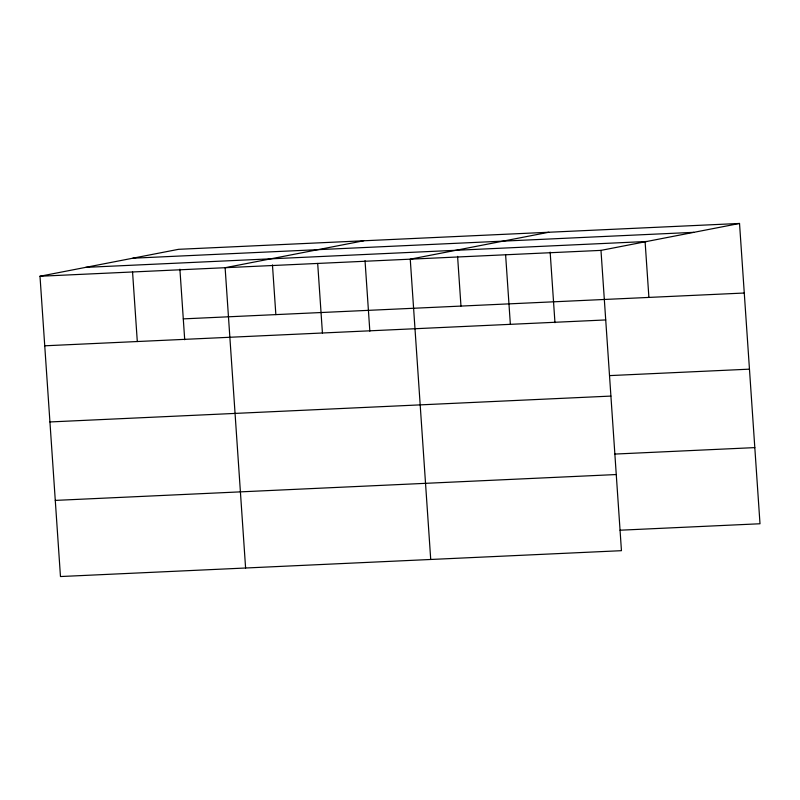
<?xml version="1.0" encoding="UTF-8"?>
<svg xmlns="http://www.w3.org/2000/svg" width="800" height="800" viewBox="0 0 800 800"><rect width="100%" height="100%" fill="white"/><g stroke="black" fill="none" stroke-linecap="round" stroke-linejoin="round"><path stroke-width="1.2" d="M739.53 223.46L600.98 250.38L621.45 550.68L60.47 576.54L40 276.24L178.55 249.32L739.53 223.46L760 523.76L620.05 530.21M363.67 240.78L225.12 267.71L245.6 568.01M548.79 232.25L410.25 259.17L430.72 559.47M132.83 258.2L693.81 232.34M85.72 267.36L646.7 241.49M40 276.24L600.98 250.38M183.29 318.88L744.27 293.02M44.74 345.8L605.72 319.94M609.51 375.61L749.46 369.16M49.93 421.95L610.91 396.08M614.86 454.07L754.81 447.61M55.28 500.4L616.26 474.54M645.09 241.52L648.9 297.41M550.15 252.12L554.96 322.69M505.61 254.78L510.36 324.34M457.59 256.39L460.97 306.08M365.03 260.66L369.84 331.22M317.69 263.44L322.43 333M272.46 264.93L275.85 314.61M179.9 269.19L184.71 339.76M132.56 271.97L137.3 341.54"/></g></svg>
